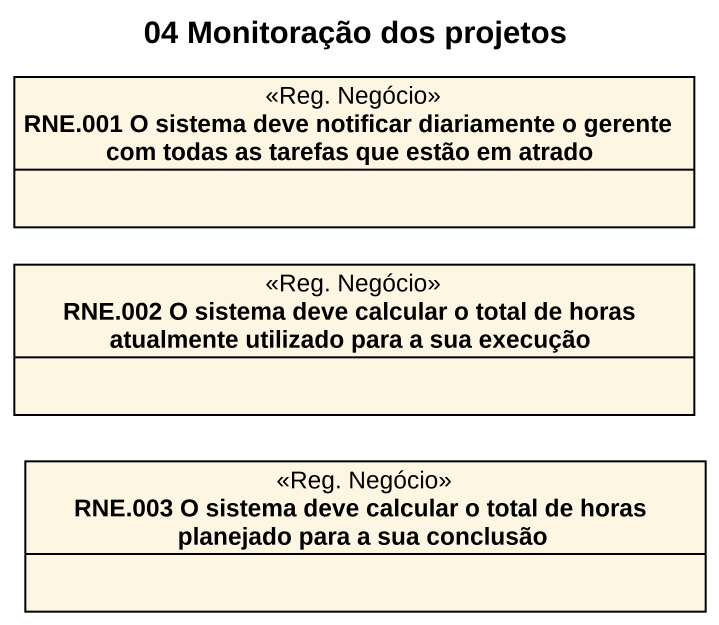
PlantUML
@startuml
title 04 Monitoração dos projetos
hide circle
hide empty members
class "RNE.001 O sistema deve notificar diariamente o gerente com todas as tarefas que estão em atrado" as RNE_001_O_sistema_deve <<Reg. Negócio>>
class "RNE.002 O sistema deve calcular o total de horas atualmente utilizado para a sua execução" as RNE_002_O_sistema_deve <<Reg. Negócio>>
class "RNE.003 O sistema deve calcular o total de horas planejado para a sua conclusão" as RNE_003_O_sistema_deve <<Reg. Negócio>>
@enduml
